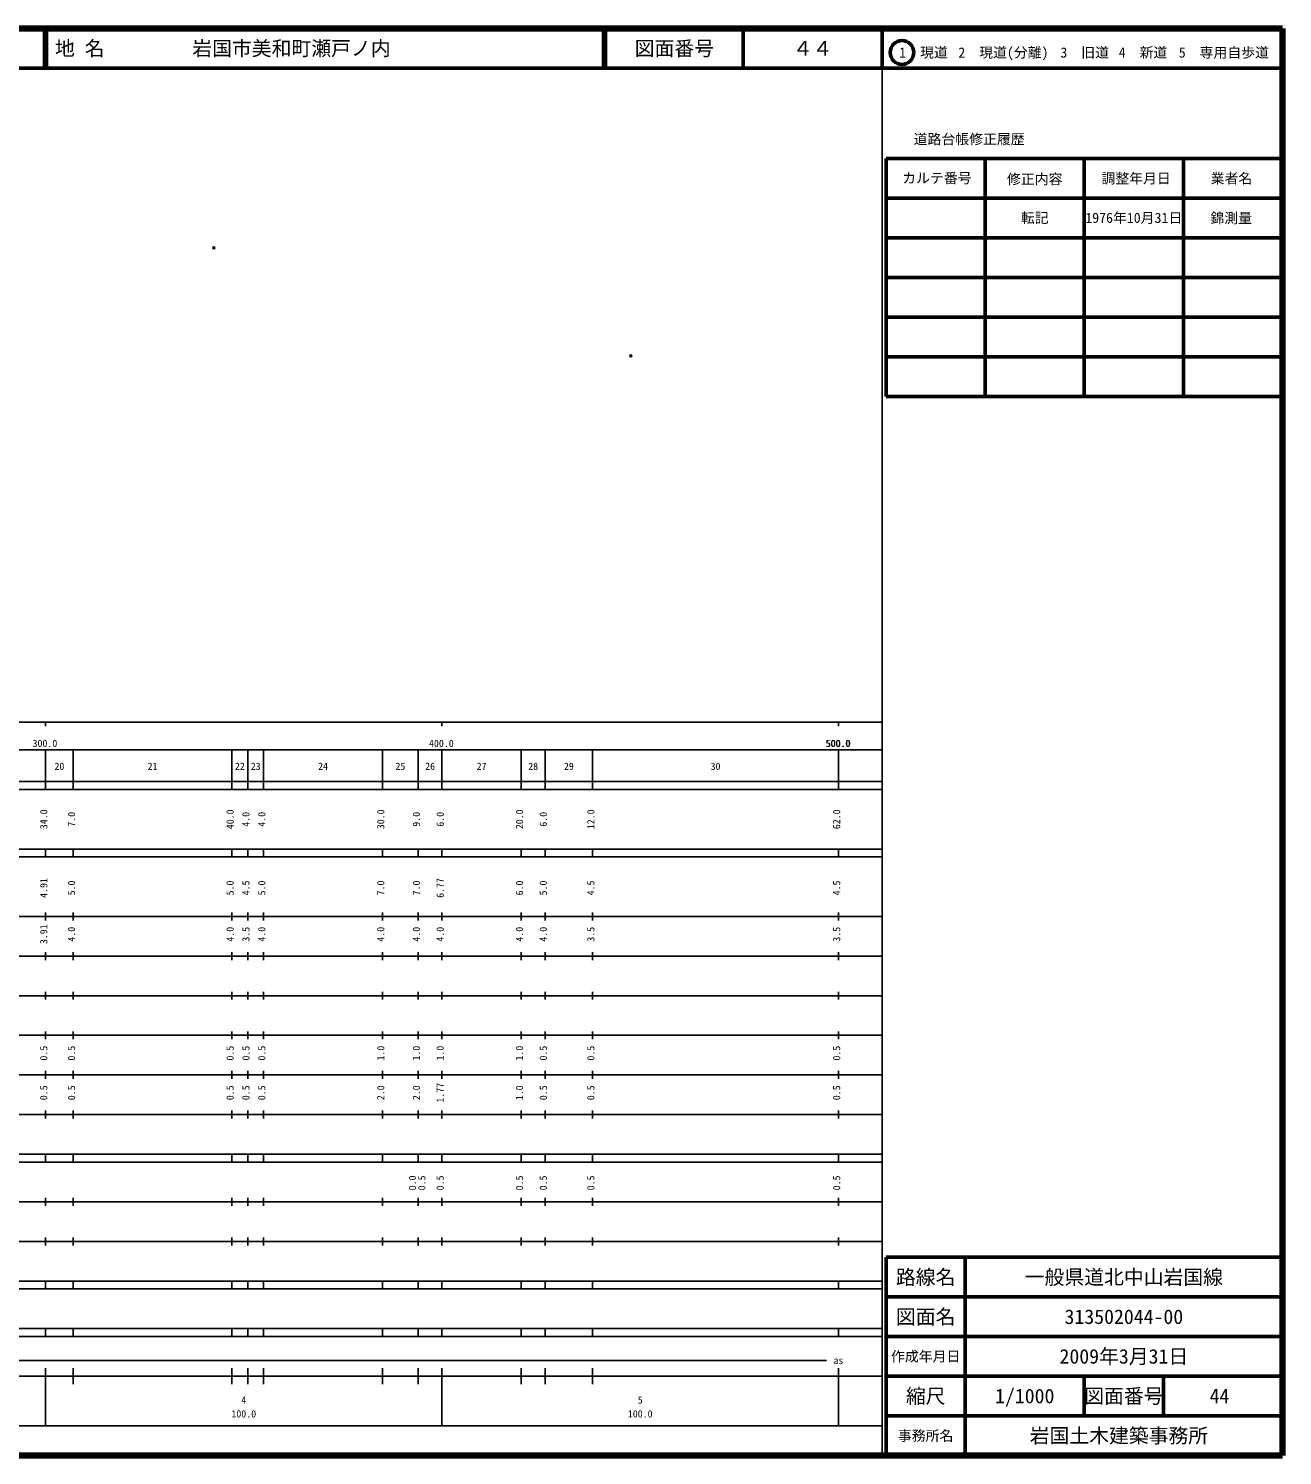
# Model space of a CAD drawing. Units: millimetres on the paper. Extents: x 40 to 680, y 20 to 380.
# Drawn here: x 363.7 to 680, y 20 to 380 of the extents above; entities that cross this region are included whole.
import ezdxf
from ezdxf.enums import TextEntityAlignment as Align

# ---------------------------------------------------------------- set-up
doc = ezdxf.new("R2010")
doc.units = ezdxf.units.MM
doc.header["$PDMODE"] = 32
doc.header["$PDSIZE"] = 0.5
doc.layers.add('M-OTRS', color=6, linetype='Continuous')
doc.layers.add('M-TTL-TXT', color=7, linetype='Continuous')
for name, color, linetype, lineweight in [('M-TTL', 2, 'Continuous', 140), ('M-TTL-BAND', 7, 'Continuous', 25), ('M-TTL-FRAM', 2, 'Continuous', 50), ('M-TTL-LINE', 7, 'Continuous', 50)]:
    doc.layers.add(name, color=color, linetype=linetype, lineweight=lineweight)
doc.styles.add('ＭＳ ゴシック', font='')
doc.styles.get('ＭＳ ゴシック').set_extended_font_data('MS Gothic')

msp = doc.modelspace()

# ---------------------------------------------------------------- linework, layer by layer
at = {"layer": 'M-OTRS'}
for p in [(410.447, 324.646), (515.61, 297.436)]:
    msp.add_point(p, dxfattribs=at)
at = {"layer": 'M-TTL'}
for p, q in [((680, 380), (40, 380)), ((680, 20), (680, 380)), ((40, 20), (680, 20))]:
    msp.add_line(p, q, dxfattribs=at)
at = {"layer": 'M-TTL-BAND'}
for p, q in [((579, 20), (579, 370)), ((40, 205), (579, 205)), ((368, 205), (368, 204)), ((468, 205), (468, 204)), ((568, 205), (568, 204)), ((68, 198), (579, 198)), ((368, 188), (368, 198)), ((375, 188), (375, 198)), ((415, 188), (415, 198)), ((419, 188), (419, 198)), ((423, 188), (423, 198)), ((453, 188), (453, 198)), ((462, 188), (462, 198)), ((468, 188), (468, 198)), ((488, 188), (488, 198)), ((494, 188), (494, 198)), ((506, 188), (506, 198)), ((568, 188), (568, 198)), ((40, 190), (579, 190)), ((40, 188), (579, 188)), ((40, 173), (579, 173)), ((368, 171), (368, 173)), ((375, 171), (375, 173)), ((415, 171), (415, 173)), ((419, 171), (419, 173)), ((423, 171), (423, 173)), ((453, 171), (453, 173)), ((462, 171), (462, 173)), ((468, 171), (468, 173)), ((488, 171), (488, 173)), ((494, 171), (494, 173)), ((506, 171), (506, 173)), ((568, 171), (568, 173)), ((40, 171), (579, 171)), ((40, 156), (579, 156)), ((368, 155), (368, 157)), ((375, 155), (375, 157)), ((415, 155), (415, 157)), ((419, 155), (419, 157)), ((423, 155), (423, 157)), ((453, 155), (453, 157)), ((462, 155), (462, 157)), ((468, 155), (468, 157)), ((488, 155), (488, 157)), ((494, 155), (494, 157)), ((506, 155), (506, 157)), ((568, 155), (568, 157)), ((46, 146), (579, 146)), ((368, 145), (368, 147)), ((375, 145), (375, 147)), ((415, 145), (415, 147)), ((419, 145), (419, 147)), ((423, 145), (423, 147)), ((453, 145), (453, 147)), ((462, 145), (462, 147)), ((468, 145), (468, 147)), ((488, 145), (488, 147)), ((494, 145), (494, 147)), ((506, 145), (506, 147)), ((568, 145), (568, 147)), ((368, 135), (368, 137)), ((375, 135), (375, 137)), ((415, 135), (415, 137)), ((419, 135), (419, 137)), ((423, 135), (423, 137)), ((453, 135), (453, 137)), ((462, 135), (462, 137)), ((468, 135), (468, 137)), ((488, 135), (488, 137)), ((494, 135), (494, 137)), ((506, 135), (506, 137)), ((568, 135), (568, 137)), ((52, 136), (579, 136)), ((46, 126), (579, 126)), ((368, 125), (368, 127)), ((375, 125), (375, 127)), ((415, 125), (415, 127)), ((419, 125), (419, 127)), ((423, 125), (423, 127)), ((453, 125), (453, 127)), ((462, 125), (462, 127)), ((468, 125), (468, 127)), ((488, 125), (488, 127)), ((494, 125), (494, 127)), ((506, 125), (506, 127)), ((568, 125), (568, 127)), ((52, 116), (579, 116)), ((368, 115), (368, 117)), ((375, 115), (375, 117)), ((415, 115), (415, 117)), ((419, 115), (419, 117)), ((423, 115), (423, 117)), ((453, 115), (453, 117)), ((462, 115), (462, 117)), ((468, 115), (468, 117)), ((488, 115), (488, 117)), ((494, 115), (494, 117)), ((506, 115), (506, 117)), ((568, 115), (568, 117)), ((46, 106), (579, 106)), ((368, 105), (368, 107)), ((375, 105), (375, 107)), ((415, 105), (415, 107)), ((419, 105), (419, 107)), ((423, 105), (423, 107)), ((453, 105), (453, 107)), ((462, 105), (462, 107)), ((468, 105), (468, 107)), ((488, 105), (488, 107)), ((494, 105), (494, 107)), ((506, 105), (506, 107)), ((568, 105), (568, 107)), ((40, 96), (579, 96)), ((40, 94), (579, 94)), ((368, 94), (368, 96)), ((375, 94), (375, 96)), ((415, 94), (415, 96)), ((419, 94), (419, 96)), ((423, 94), (423, 96)), ((453, 94), (453, 96)), ((462, 94), (462, 96)), ((468, 94), (468, 96)), ((488, 94), (488, 96)), ((494, 94), (494, 96)), ((506, 94), (506, 96)), ((568, 94), (568, 96)), ((49, 84), (579, 84)), ((368, 83), (368, 85)), ((375, 83), (375, 85)), ((415, 83), (415, 85)), ((419, 83), (419, 85)), ((423, 83), (423, 85)), ((453, 83), (453, 85)), ((462, 83), (462, 85)), ((468, 83), (468, 85)), ((488, 83), (488, 85)), ((494, 83), (494, 85)), ((506, 83), (506, 85)), ((568, 83), (568, 85)), ((40, 74), (579, 74)), ((368, 73), (368, 75)), ((375, 73), (375, 75)), ((415, 73), (415, 75)), ((419, 73), (419, 75)), ((423, 73), (423, 75)), ((453, 73), (453, 75)), ((462, 73), (462, 75)), ((468, 73), (468, 75)), ((488, 73), (488, 75)), ((494, 73), (494, 75)), ((506, 73), (506, 75)), ((568, 73), (568, 75)), ((40, 64), (579, 64)), ((40, 62), (579, 62)), ((368, 62), (368, 64)), ((375, 62), (375, 64)), ((415, 62), (415, 64)), ((419, 62), (419, 64)), ((423, 62), (423, 64)), ((453, 62), (453, 64)), ((462, 62), (462, 64)), ((468, 62), (468, 64)), ((488, 62), (488, 64)), ((494, 62), (494, 64)), ((506, 62), (506, 64)), ((568, 62), (568, 64)), ((40, 52), (579, 52)), ((368, 50), (368, 52)), ((375, 50), (375, 52)), ((415, 50), (415, 52)), ((419, 50), (419, 52)), ((423, 50), (423, 52)), ((453, 50), (453, 52)), ((462, 50), (462, 52)), ((468, 50), (468, 52)), ((488, 50), (488, 52)), ((494, 50), (494, 52)), ((506, 50), (506, 52)), ((568, 50), (568, 52)), ((40, 50), (579, 50)), ((71, 44), (565, 44)), ((40, 40), (579, 40)), ((368, 27.5), (368, 42)), ((375, 38), (375, 42)), ((415, 38), (415, 42)), ((419, 38), (419, 42)), ((423, 38), (423, 42)), ((453, 38), (453, 42)), ((462, 38), (462, 42)), ((468, 27.5), (468, 42)), ((488, 38), (488, 42)), ((494, 38), (494, 42)), ((506, 38), (506, 42)), ((568, 27.5), (568, 42)), ((68, 27.5), (579, 27.5))]:
    msp.add_line(p, q, dxfattribs=at)
at = {"layer": 'M-TTL-FRAM'}
for p, q in [((580, 347.197), (580, 287.197)), ((580, 347.197), (680, 347.197)), ((580, 287.197), (680, 287.197)), ((680, 70), (580, 70)), ((580, 70), (580, 20))]:
    msp.add_line(p, q, dxfattribs=at)
at = {"layer": 'M-TTL-LINE'}
for p, q in [((367.75, 380), (367.75, 370)), ((368.25, 380), (368.25, 370)), ((508.747, 380), (508.747, 370)), ((509.247, 380), (509.247, 370)), ((543.997, 380), (543.997, 370)), ((579, 380), (579, 370)), ((40, 370), (680, 370)), ((605, 347.197), (605, 287.197)), ((630, 347.197), (630, 287.197)), ((655, 347.197), (655, 287.197)), ((580, 337.197), (680, 337.197)), ((580, 327.197), (680, 327.197)), ((580, 317.197), (680, 317.197)), ((580, 307.197), (680, 307.197)), ((580, 297.197), (680, 297.197)), ((600, 70), (600, 20)), ((680, 60), (580, 60)), ((680, 50), (580, 50)), ((680, 40), (580, 40)), ((630, 40), (630, 30)), ((650, 40), (650, 30)), ((680, 30), (580, 30))]:
    msp.add_line(p, q, dxfattribs=at)
msp.add_circle((584.031, 373.958), 3, dxfattribs=at)

# ---------------------------------------------------------------- texts
at = {"layer": 'M-TTL-BAND', "style": 'ＭＳ ゴシック'}
for s, p in [('300.0', (367.844, 198.195)), ('400.0', (467.844, 198.195)), ('500.0', (567.844, 198.195)), ('500.0', (568, 198.195)), ('20', (371.5, 192.405)), ('21', (395, 192.405)), ('22', (417, 192.405)), ('23', (421, 192.405)), ('24', (438, 192.405)), ('25', (457.5, 192.405)), ('26', (465, 192.405)), ('27', (478, 192.405)), ('28', (491, 192.405)), ('29', (500, 192.405)), ('30', (537, 192.405)), ('as', (568, 42.5)), ('4', (418, 32.523)), ('5', (518, 32.523)), ('100.0', (418, 29.033)), ('100.0', (518, 29.033))]:
    msp.add_text(s, height=1.833, dxfattribs=at).set_placement(p, align=Align.BOTTOM_CENTER)
for s, p in [('34.0', (369, 180.5)), ('7.0', (376, 180.5)), ('40.0', (416, 180.5)), ('4.0', (420, 180.5)), ('4.0', (424, 180.5)), ('30.0', (454, 180.5)), ('9.0', (463, 180.5)), ('6.0', (469, 180.5)), ('20.0', (489, 180.5)), ('6.0', (495, 180.5)), ('12.0', (507, 180.5)), ('62.0', (569, 180.5)), ('4.91', (369, 163.174)), ('5.0', (376, 163.174)), ('5.0', (416, 163.174)), ('4.5', (420, 163.174)), ('5.0', (424, 163.174)), ('7.0', (454, 163.174)), ('7.0', (463, 163.174)), ('6.77', (469, 163.174)), ('6.0', (489, 163.174)), ('5.0', (495, 163.174)), ('4.5', (507, 163.174)), ('4.5', (569, 163.174)), ('3.91', (369, 151.5)), ('4.0', (376, 151.5)), ('4.0', (416, 151.5)), ('3.5', (420, 151.5)), ('4.0', (424, 151.5)), ('4.0', (454, 151.5)), ('4.0', (463, 151.5)), ('4.0', (469, 151.5)), ('4.0', (489, 151.5)), ('4.0', (495, 151.5)), ('3.5', (507, 151.5)), ('3.5', (569, 151.5)), ('0.5', (369, 121.5)), ('0.5', (376, 121.5)), ('0.5', (416, 121.5)), ('0.5', (420, 121.5)), ('0.5', (424, 121.5)), ('1.0', (454, 121.5)), ('1.0', (463, 121.5)), ('1.0', (469, 121.5)), ('1.0', (489, 121.5)), ('0.5', (495, 121.5)), ('0.5', (507, 121.5)), ('0.5', (569, 121.5)), ('0.5', (369, 111.5)), ('0.5', (376, 111.5)), ('0.5', (416, 111.5)), ('0.5', (420, 111.5)), ('0.5', (424, 111.5)), ('2.0', (454, 111.5)), ('2.0', (463, 111.5)), ('1.77', (469, 111.5)), ('1.0', (489, 111.5)), ('0.5', (495, 111.5)), ('0.5', (507, 111.5)), ('0.5', (569, 111.5)), ('0.0', (462, 88.764)), ('0.5', (464.37, 88.764)), ('0.5', (469, 88.764)), ('0.5', (489, 88.764)), ('0.5', (495, 88.764)), ('0.5', (507, 88.764)), ('0.5', (569, 88.764))]:
    msp.add_text(s, height=1.833, rotation=90, dxfattribs=at).set_placement(p, align=Align.BOTTOM_CENTER)
at = {"layer": 'M-TTL-TXT', "style": 'ＭＳ ゴシック'}
for s, p in [('地 名', (370.38, 375)), ('岩国市美和町瀬戸ノ内', (405.024, 375))]:
    msp.add_text(s, height=3.666, dxfattribs=at).set_placement(p, align=Align.MIDDLE_LEFT)
for s, height, p in [('図面番号', 3.666, (526.622, 375)), ('４４', 3.666, (561.497, 375)), ('1\u3000現道', 2.566, (589.448, 373.958)), ('2\u3000現道(分離)', 2.566, (609.619, 373.958)), ('3\u3000旧道', 2.566, (630.121, 373.958)), ('4\u3000新道', 2.566, (644.824, 373.958)), ('5\u3000専用自歩道', 2.566, (665.228, 373.958)), ('道路台帳修正履歴', 2.566, (600.968, 352.113)), ('カルテ番号', 2.566, (592.839, 342.277)), ('修正内容', 2.566, (617.509, 342.023)), ('調整年月日', 2.566, (643.089, 342.197)), ('業者名', 2.566, (667.134, 342.197)), ('転記', 2.566, (617.5, 332.245)), ('1976年10月31日', 2.566, (642.5, 332.245)), ('錦測量', 2.566, (667.077, 332.189)), ('路線名', 3.666, (590, 65)), ('路線名', 3.666, (590, 65)), ('一般県道北中山岩国線', 3.666, (640, 65)), ('図面名', 3.666, (590, 55)), ('図面名', 3.666, (590, 55)), ('313502044-00', 3.666, (640, 55)), ('2009年3月31日', 3.666, (640, 45)), ('作成年月日', 2.566, (590, 45)), ('作成年月日', 2.566, (590, 45)), ('縮尺', 3.666, (590, 35)), ('縮尺', 3.666, (590, 35)), ('1/1000', 3.666, (615, 35)), ('図面番号', 3.666, (640, 35)), ('図面番号', 3.666, (640, 35)), ('44', 3.666, (664.125, 35)), ('事務所名', 2.566, (590, 25)), ('事務所名', 2.566, (590, 25)), ('岩国土木建築事務所 ', 3.666, (640, 25))]:
    msp.add_text(s, height=height, dxfattribs=at).set_placement(p, align=Align.MIDDLE_CENTER)

doc.saveas('drawing.dxf')
